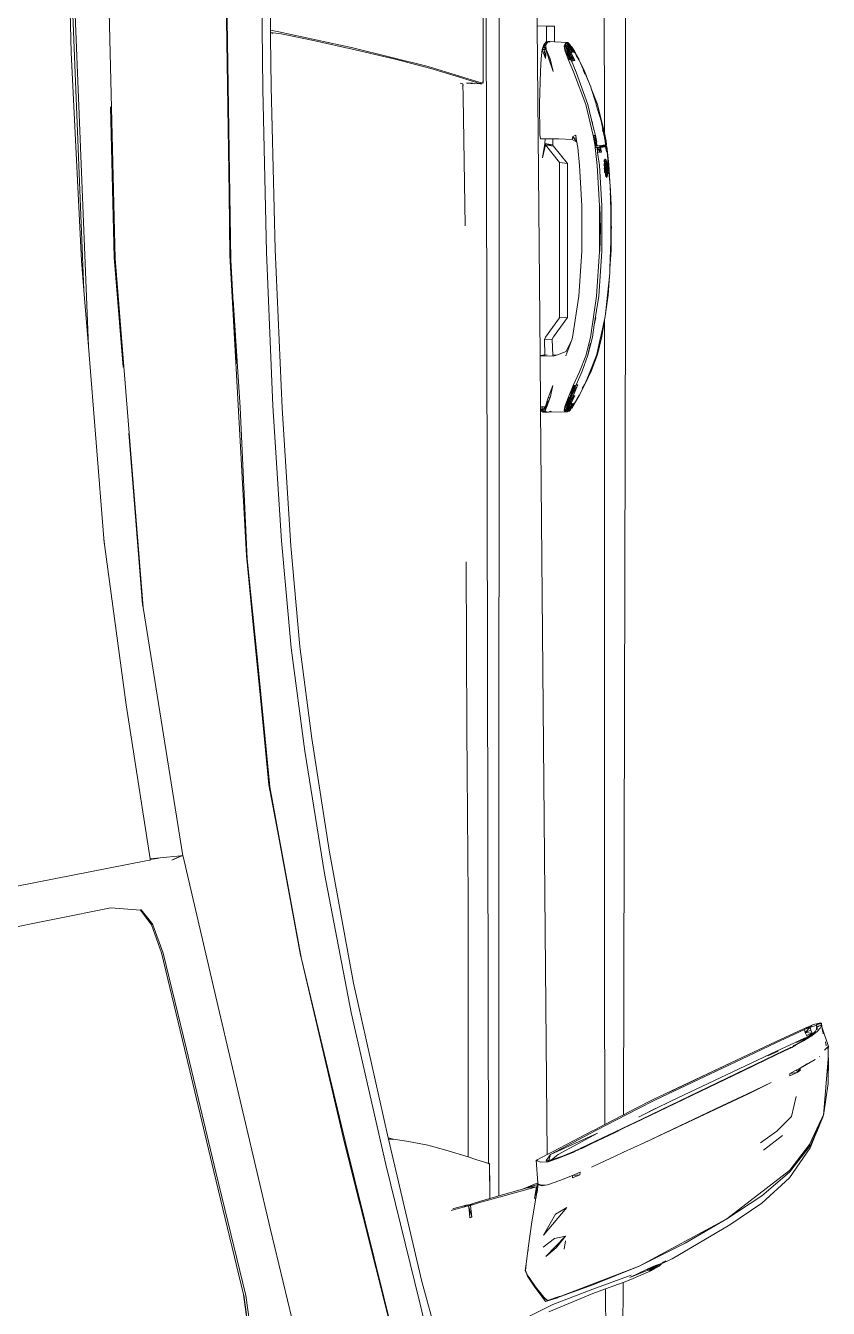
# Model space of a CAD drawing. Header units: millimetres. Extents: x 1010 to 1494, y -119 to 564.
# Drawn here: x 1311.835 to 1312.431, y 441.048 to 441.999 of the extents above; entities that cross this region are included whole.
import ezdxf

# ---------------------------------------------------------------- set-up
doc = ezdxf.new("R2010")
doc.units = ezdxf.units.MM
doc.layers.get('0').update_dxf_attribs({"lineweight": 9})
doc.layers.add('Edges', color=7, linetype='Continuous', lineweight=9)

# ---------------------------------------------------------------- blocks, each defined once
blk = doc.blocks.new('chevy tahoe pl')
at = {"layer": 'Edges'}
for p, q in [((121.283, 45.211), (122.638, 38.425)), ((123.002, 41.948), (123.865, 37.506)), ((147.308, 39.414), (137.328, 39.015)), ((147.308, 39.475), (138.805, 39.135)), ((139.574, 39.197), (145.031, 39.469)), ((145.031, 39.469), (149.513, 39.558)), ((132.302, 38.609), (137.328, 39.015)), ((137.328, 39.015), (138.805, 39.135)), ((138.805, 39.135), (139.574, 39.197)), ((139.635, 38.314), (155.294, 38.692)), ((122.638, 38.425), (122.577, 37.653)), ((127.95, 38.025), (132.146, 38.594)), ((130.501, 37.579), (139.635, 38.314)), ((132.146, 38.594), (132.302, 38.609)), ((132.146, 38.594), (132.195, 38.601)), ((132.195, 38.601), (132.302, 38.609)), ((139.663, 38.336), (136.792, 38.101)), ((143.602, 38.434), (139.663, 38.336)), ((127.95, 38.025), (123.917, 37.397)), ((135.06, 37.959), (130.58, 37.593)), ((122.197, 37.361), (122.577, 37.653)), ((122.233, 37.356), (122.589, 37.631)), ((122.577, 37.653), (122.33, 37.442)), ((122.33, 37.442), (122.585, 37.637)), ((122.577, 37.653), (122.585, 37.637)), ((122.585, 37.637), (122.589, 37.631)), ((122.193, 37.325), (121.448, 37.057)), ((122.197, 37.361), (121.457, 37.099)), ((122.231, 37.358), (122.193, 37.325)), ((122.193, 37.325), (122.233, 37.356)), ((122.33, 37.442), (122.231, 37.358)), ((122.231, 37.358), (122.233, 37.356)), ((122.276, 37.396), (122.342, 37.441)), ((123.865, 37.506), (123.887, 37.393)), ((123.887, 37.393), (123.9, 37.395)), ((123.9, 37.395), (123.913, 37.397)), ((123.929, 37.227), (123.9, 37.395)), ((123.913, 37.397), (123.929, 37.227)), ((123.913, 37.397), (123.917, 37.397)), ((123.917, 37.397), (123.961, 36.961)), ((130.501, 37.579), (124.004, 36.54)), ((130.58, 37.593), (130.501, 37.579)), ((121.448, 37.057), (118.942, 36.443)), ((121.457, 37.099), (118.957, 36.494)), ((123.929, 37.227), (123.931, 37.212)), ((123.938, 37.177), (123.931, 37.212)), ((123.961, 36.961), (123.997, 36.594)), ((123.884, 36.827), (123.97, 36.628)), ((123.884, 36.827), (123.981, 36.626)), ((123.97, 36.628), (123.981, 36.626)), ((123.97, 36.628), (123.996, 36.57)), ((123.981, 36.626), (123.993, 36.602)), ((123.993, 36.602), (123.991, 36.619)), ((123.996, 36.57), (123.993, 36.602)), ((123.993, 36.602), (123.997, 36.594)), ((118.942, 36.443), (115.722, 35.676)), ((118.957, 36.494), (115.733, 35.729)), ((120.047, 35.617), (123.979, 36.536)), ((123.979, 36.536), (123.999, 36.54)), ((123.999, 36.54), (123.996, 36.57)), ((123.996, 36.57), (124.001, 36.559)), ((123.997, 36.594), (124.001, 36.559)), ((123.999, 36.54), (124.004, 36.54)), ((124.001, 36.559), (124.004, 36.54)), ((115.722, 35.676), (112.489, 34.891)), ((115.733, 35.729), (112.521, 34.949)), ((114.252, 34.25), (120.047, 35.617)), ((136.885, 35.135), (139.588, 35.284)), ((139.714, 35.307), (138.174, 35.223)), ((139.588, 35.284), (148.607, 35.42)), ((141.336, 35.332), (139.714, 35.307)), ((139.764, 35.302), (139.786, 35.303)), ((139.786, 35.303), (140.294, 35.31)), ((148.439, 35.439), (141.336, 35.332)), ((112.497, 34.944), (109.066, 34.474)), ((109.092, 34.481), (112.521, 34.949)), ((112.521, 34.949), (112.497, 34.944)), ((131.774, 34.852), (135.735, 35.036)), ((138.174, 35.223), (131.86, 34.875)), ((135.735, 35.036), (138.557, 35.222)), ((112.489, 34.891), (109.059, 34.422)), ((125.806, 34.264), (131.774, 34.852)), ((130.05, 34.697), (127.864, 34.483)), ((128.863, 34.558), (131.774, 34.852)), ((131.86, 34.875), (130.05, 34.697)), ((107.462, 32.628), (114.252, 34.25)), ((121.34, 33.439), (125.806, 34.264)), ((125.855, 34.287), (124.619, 34.057)), ((125.806, 34.264), (128.858, 34.556)), ((127.864, 34.483), (125.855, 34.287)), ((128.858, 34.556), (128.863, 34.558)), ((139.797, 34.35), (135.779, 34.18)), ((144.064, 34.445), (139.797, 34.35)), ((148.494, 34.503), (144.064, 34.445)), ((148.479, 34.279), (145.616, 34.243)), ((124.619, 34.057), (121.4, 33.458)), ((132.248, 33.956), (129.441, 33.701)), ((132.115, 33.711), (135.72, 33.943)), ((132.248, 33.956), (135.779, 34.18)), ((135.72, 33.943), (139.867, 34.127)), ((144.126, 34.225), (139.867, 34.127)), ((145.413, 34.241), (144.126, 34.225)), ((145.569, 34.024), (145.154, 32.093)), ((145.339, 33.122), (145.516, 33.965)), ((145.555, 34.243), (145.413, 34.241)), ((145.516, 33.965), (145.555, 34.243)), ((145.516, 34.183), (145.522, 34.212)), ((145.616, 34.243), (145.555, 34.243)), ((145.616, 34.243), (145.569, 34.024)), ((129.441, 33.701), (126.742, 33.347)), ((129.481, 33.473), (132.115, 33.711)), ((121.34, 33.443), (116.524, 32.314)), ((116.529, 32.291), (121.34, 33.439)), ((121.4, 33.458), (121.34, 33.443)), ((121.398, 33.455), (121.34, 33.443)), ((121.416, 33.458), (121.398, 33.455)), ((123.535, 32.831), (126.742, 33.347)), ((127.074, 33.161), (129.481, 33.473)), ((124.147, 32.711), (127.074, 33.161)), ((145.101, 32.029), (145.339, 33.122)), ((119.902, 32.13), (123.535, 32.831)), ((120.665, 32.069), (124.147, 32.711)), ((110.071, 30.681), (116.529, 32.291)), ((116.524, 32.314), (111.592, 31.078)), ((119.902, 32.13), (115.922, 31.224)), ((116.616, 31.164), (120.665, 32.069)), ((145.154, 32.093), (144.658, 30.118)), ((144.85, 30.982), (145.101, 32.029)), ((115.922, 31.224), (112.296, 30.337)), ((112.855, 30.279), (116.583, 31.156)), ((116.525, 30.633), (116.585, 31.028)), ((116.584, 31.104), (116.572, 31.05)), ((116.583, 31.156), (116.596, 31.159)), ((116.584, 31.104), (116.583, 31.156)), ((116.596, 31.159), (116.584, 31.104)), ((116.585, 31.028), (116.584, 31.104)), ((116.585, 31.028), (116.616, 31.164)), ((116.596, 31.159), (116.616, 31.164)), ((144.606, 30.049), (144.85, 30.982)), ((116.425, 30.127), (116.525, 30.633)), ((112.296, 30.337), (109.721, 29.694)), ((110.366, 29.594), (112.855, 30.279)), ((116.295, 29.652), (116.425, 30.127)), ((144.658, 30.118), (144.278, 28.872)), ((144.385, 29.298), (144.606, 30.049)), ((116.295, 29.652), (116.117, 29.072)), ((114.724, 29.491), (114.719, 29.511)), ((114.811, 29.169), (114.724, 29.491)), ((114.767, 29.447), (114.762, 29.467)), ((114.856, 29.124), (114.767, 29.447)), ((144.206, 29.205), (144.227, 29.28)), ((144.227, 28.799), (144.385, 29.298)), ((114.736, 29.047), (114.527, 29.027)), ((114.527, 29.027), (114.543, 28.975)), ((114.543, 28.975), (114.834, 29.057)), ((114.543, 28.975), (114.851, 29.005)), ((114.834, 29.057), (114.736, 29.047)), ((114.811, 29.169), (114.856, 29.124)), ((114.811, 29.169), (114.834, 29.057)), ((114.856, 29.124), (114.834, 29.057)), ((114.851, 29.005), (114.834, 29.057)), ((114.875, 29.01), (114.834, 29.057)), ((114.914, 28.796), (114.851, 29.005)), ((114.851, 29.005), (114.893, 28.964)), ((114.875, 29.01), (114.856, 29.124)), ((114.893, 28.964), (114.875, 29.01)), ((114.954, 28.776), (114.893, 28.964)), ((116.054, 28.865), (116.117, 29.072)), ((116.117, 29.072), (122.899, 29.07)), ((122.899, 29.07), (127.298, 29.103)), ((131.697, 29.125), (127.298, 29.103)), ((140.494, 29.149), (143.867, 29.2)), ((143.867, 29.2), (143.914, 29.201)), ((143.867, 29.2), (143.867, 29.191)), ((143.912, 29.191), (143.914, 29.201)), ((143.914, 29.201), (144.173, 29.205)), ((144.173, 29.205), (144.173, 29.192)), ((144.173, 29.205), (144.206, 29.205)), ((144.222, 29.1), (144.211, 28.896)), ((144.218, 28.771), (144.211, 28.896)), ((144.222, 29.1), (144.227, 29.115)), ((144.222, 29.1), (144.227, 29.1)), ((144.227, 29.095), (144.222, 29.1)), ((144.227, 28.952), (144.222, 29.1)), ((144.278, 28.875), (144.265, 28.877)), ((115.091, 28.164), (114.914, 28.796)), ((115.033, 28.502), (114.954, 28.776)), ((115.974, 28.611), (115.942, 28.533)), ((115.956, 28.533), (115.958, 28.561)), ((115.958, 28.533), (115.974, 28.611)), ((147.793, 28.6), (115.958, 28.533)), ((115.974, 28.611), (116.054, 28.865)), ((144.2, 28.718), (144.218, 28.771)), ((144.218, 28.771), (144.227, 28.799)), ((144.222, 28.691), (144.218, 28.771)), ((144.278, 28.872), (144.222, 28.691)), ((144.222, 28.691), (144.295, 28.679)), ((144.222, 28.691), (144.238, 28.678)), ((144.238, 28.678), (144.237, 28.688)), ((144.238, 28.678), (144.238, 28.688)), ((144.241, 28.688), (144.238, 28.678)), ((144.238, 28.678), (144.295, 28.672)), ((147.793, 28.681), (144.295, 28.672)), ((144.299, 28.679), (144.295, 28.672)), ((144.295, 28.672), (144.295, 28.679)), ((144.295, 28.679), (144.299, 28.679)), ((115.932, 28.51), (115.033, 28.502)), ((115.033, 28.502), (115.632, 28.503)), ((115.099, 28.268), (115.033, 28.502)), ((115.274, 27.65), (115.099, 28.268)), ((147.759, 28.257), (115.099, 28.268)), ((115.907, 28.506), (115.932, 28.51)), ((115.942, 28.533), (115.932, 28.51)), ((115.932, 28.51), (115.956, 28.521)), ((115.956, 28.533), (115.942, 28.533)), ((115.956, 28.521), (115.958, 28.533)), ((115.956, 28.521), (115.956, 28.533)), ((115.958, 28.533), (115.956, 28.533)), ((115.334, 27.284), (115.091, 28.164)), ((111.896, 27.569), (112.256, 26.856)), ((112.994, 27.516), (113.143, 27.568)), ((113.045, 27.523), (113.135, 27.576)), ((113.045, 27.523), (113.143, 27.568)), ((113.135, 27.576), (113.318, 27.549)), ((113.143, 27.568), (113.308, 27.546)), ((113.308, 27.546), (113.318, 27.549)), ((113.318, 27.549), (113.323, 27.551)), ((113.79, 27.488), (113.323, 27.551)), ((115.436, 27.244), (115.274, 27.65)), ((115.311, 27.521), (115.274, 27.65)), ((112.43, 27.118), (112.708, 27.323)), ((112.43, 27.118), (112.718, 27.303)), ((112.445, 27.088), (112.718, 27.303)), ((112.994, 27.516), (112.708, 27.323)), ((112.708, 27.323), (112.96, 27.472)), ((112.718, 27.303), (112.708, 27.323)), ((112.718, 27.303), (112.994, 27.516)), ((112.718, 27.303), (112.96, 27.472)), ((112.96, 27.472), (113.007, 27.506)), ((113.007, 27.506), (112.994, 27.516)), ((113.007, 27.506), (113.045, 27.523)), ((113.672, 27.496), (113.689, 27.494)), ((113.694, 27.493), (113.699, 27.492)), ((113.79, 27.488), (114.354, 27.409)), ((114.842, 27.331), (114.354, 27.409)), ((115.038, 27.298), (114.842, 27.331)), ((115.334, 27.284), (115.028, 27.329)), ((115.028, 27.329), (115.038, 27.298)), ((115.038, 27.298), (115.039, 27.294)), ((115.192, 27.272), (115.038, 27.298)), ((115.052, 27.292), (115.334, 27.284)), ((115.092, 27.285), (115.345, 27.247)), ((115.192, 27.272), (115.191, 27.266)), ((115.191, 27.266), (115.345, 27.241)), ((115.311, 27.521), (115.312, 27.508)), ((115.312, 27.508), (115.318, 27.495)), ((115.312, 27.508), (115.316, 27.468)), ((115.316, 27.468), (115.334, 27.284)), ((115.366, 27.348), (115.316, 27.468)), ((115.349, 27.403), (115.318, 27.495)), ((115.345, 27.247), (115.334, 27.284)), ((115.4, 27.242), (115.334, 27.284)), ((115.401, 27.234), (115.345, 27.241)), ((115.366, 27.348), (115.349, 27.403)), ((115.365, 27.15), (115.391, 27.21)), ((115.367, 27.345), (115.366, 27.348)), ((115.4, 27.242), (115.367, 27.345)), ((115.406, 27.217), (115.377, 27.156)), ((115.391, 27.21), (115.401, 27.234)), ((115.436, 27.244), (115.4, 27.242)), ((115.4, 27.242), (115.401, 27.234)), ((115.401, 27.234), (115.406, 27.217)), ((116.031, 27.286), (115.436, 27.244)), ((115.981, 27.169), (116.014, 27.263)), ((116.014, 27.263), (116.031, 27.286)), ((116.014, 27.263), (116.052, 27.245)), ((116.031, 27.286), (116.052, 27.245)), ((116.031, 27.286), (116.055, 27.243)), ((116.052, 27.245), (116.055, 27.243)), ((116.055, 27.243), (116.179, 27.003)), ((145.726, 27.259), (137.098, 27.184)), ((143.684, 27.198), (142.88, 27.19)), ((144.536, 27.174), (143.684, 27.198)), ((145.717, 26.806), (145.73, 27.259)), ((145.719, 27.015), (145.726, 27.259)), ((145.726, 27.259), (145.73, 27.259)), ((147.962, 27.278), (145.73, 27.259)), ((112.542, 25.802), (112.064, 26.961)), ((112.335, 27.04), (112.43, 27.118)), ((112.423, 26.752), (112.335, 27.04)), ((112.443, 26.722), (112.335, 27.04)), ((112.36, 26.988), (112.335, 27.04)), ((112.43, 27.118), (112.36, 26.988)), ((112.445, 27.088), (112.36, 26.988)), ((112.472, 26.66), (112.36, 26.988)), ((112.443, 26.722), (112.36, 26.988)), ((112.445, 27.088), (112.43, 27.118)), ((113.742, 26.766), (113.511, 27.038)), ((114.042, 26.518), (113.511, 27.038)), ((113.984, 26.809), (113.76, 27.102)), ((114.069, 27.093), (114.797, 26.486)), ((114.624, 26.785), (114.069, 27.093)), ((115.387, 26.992), (115.365, 27.15)), ((115.377, 27.156), (115.387, 26.992)), ((115.387, 26.992), (115.501, 26.669)), ((115.988, 27.001), (115.981, 27.169)), ((115.988, 27.001), (115.995, 27.002)), ((115.988, 26.995), (115.995, 27.002)), ((115.988, 26.995), (115.988, 27.001)), ((115.989, 26.974), (115.988, 26.995)), ((115.99, 26.971), (115.989, 26.974)), ((116.109, 26.638), (115.99, 26.971)), ((116.03, 26.958), (115.99, 26.971)), ((115.995, 27.002), (116.027, 27.029)), ((116.032, 26.898), (116.006, 26.93)), ((116.027, 27.029), (116.186, 26.909)), ((116.03, 26.958), (116.027, 27.029)), ((116.186, 26.909), (116.03, 26.958)), ((116.031, 26.911), (116.03, 26.958)), ((116.031, 26.911), (116.033, 26.907)), ((116.033, 26.907), (116.033, 26.897)), ((116.033, 26.907), (116.038, 26.89)), ((116.033, 26.897), (116.035, 26.859)), ((116.038, 26.89), (116.033, 26.897)), ((116.038, 26.89), (116.139, 26.598)), ((116.18, 26.715), (116.038, 26.89)), ((135.69, 27.172), (116.179, 27.003)), ((116.179, 27.003), (116.253, 26.858)), ((116.186, 26.909), (116.807, 25.724)), ((116.186, 26.909), (116.741, 25.682)), ((135.614, 27.012), (135.609, 26.969)), ((135.609, 26.969), (135.624, 26.479)), ((135.609, 26.969), (135.626, 26.913)), ((135.615, 27.02), (135.611, 27.043)), ((135.615, 27.02), (135.614, 27.012)), ((135.626, 26.913), (135.614, 27.012)), ((135.615, 27.02), (135.648, 27.13)), ((135.617, 27.125), (135.615, 27.02)), ((135.646, 27.05), (135.615, 27.02)), ((135.617, 27.098), (135.648, 27.13)), ((135.626, 26.913), (135.627, 26.944)), ((135.626, 26.913), (135.638, 26.925)), ((135.626, 26.913), (135.641, 26.897)), ((135.634, 27.155), (135.648, 27.13)), ((135.648, 27.13), (135.646, 27.05)), ((135.691, 27.033), (135.646, 27.05)), ((135.754, 27.049), (135.646, 27.05)), ((135.69, 27.172), (135.648, 27.13)), ((135.649, 27.171), (135.648, 27.13)), ((135.755, 27.133), (135.648, 27.13)), ((135.754, 27.049), (135.648, 27.13)), ((135.69, 27.172), (135.691, 27.033)), ((135.69, 27.172), (135.694, 27.172)), ((135.695, 27.032), (135.691, 27.033)), ((135.693, 27.032), (135.78, 27.013)), ((135.694, 27.172), (135.695, 27.032)), ((135.694, 27.172), (135.756, 27.172)), ((135.718, 27.023), (135.695, 27.032)), ((135.718, 27.023), (135.826, 27.026)), ((135.753, 27.009), (135.718, 27.023)), ((135.754, 27.049), (135.753, 27.009)), ((135.78, 26.999), (135.753, 27.009)), ((135.756, 27.172), (135.754, 27.049)), ((135.826, 27.026), (135.754, 27.049)), ((135.754, 27.049), (135.987, 26.921)), ((135.756, 27.172), (137.087, 27.184)), ((135.78, 27.013), (135.765, 27.005)), ((135.78, 26.999), (135.78, 27.013)), ((135.78, 27.013), (135.908, 27)), ((135.95, 26.935), (135.78, 26.999)), ((135.908, 27), (135.826, 27.026)), ((135.964, 26.982), (135.908, 27)), ((135.987, 26.921), (135.95, 26.935)), ((135.988, 26.974), (135.964, 26.982)), ((135.988, 26.974), (135.987, 26.921)), ((136.309, 26.854), (135.987, 26.921)), ((136.309, 26.854), (135.988, 26.974)), ((137.087, 27.184), (137.079, 26.839)), ((137.087, 27.184), (137.098, 27.184)), ((137.105, 27.126), (137.098, 27.184)), ((137.1, 26.855), (137.525, 26.867)), ((137.104, 27.062), (137.109, 27.062)), ((137.109, 27.062), (137.105, 27.126)), ((137.109, 27.062), (137.516, 27.074)), ((137.113, 27.003), (137.109, 27.062)), ((137.516, 27.074), (137.578, 27.043)), ((137.516, 27.074), (137.525, 26.867)), ((137.525, 26.867), (137.587, 26.835)), ((137.578, 27.043), (138.082, 26.674)), ((142.147, 26.675), (142.608, 27.042)), ((142.608, 27.042), (142.272, 27.12)), ((142.272, 27.12), (142.643, 27.058)), ((142.643, 27.058), (142.58, 26.835)), ((142.608, 27.042), (142.58, 26.835)), ((142.608, 27.042), (142.643, 27.058)), ((142.643, 27.058), (142.615, 26.851)), ((142.643, 27.058), (142.767, 27.056)), ((142.88, 27.19), (142.767, 27.173)), ((142.767, 27.056), (142.767, 27.173)), ((142.769, 26.849), (142.767, 27.056)), ((144.866, 26.96), (144.529, 26.84)), ((144.529, 26.84), (144.866, 26.919)), ((144.87, 27.155), (144.536, 27.174)), ((145.103, 27.023), (144.866, 26.919)), ((145.103, 27.023), (144.866, 26.96)), ((144.866, 26.919), (144.866, 26.96)), ((145.105, 27.132), (144.868, 27.046)), ((145.104, 27.08), (144.868, 27.046)), ((145.103, 27.023), (144.868, 27.046)), ((145.105, 27.132), (144.87, 27.155)), ((145.103, 27.023), (145.214, 27.093)), ((145.104, 27.08), (145.103, 27.023)), ((145.103, 27.023), (145.213, 27.039)), ((145.105, 27.132), (145.104, 27.08)), ((145.104, 27.08), (145.214, 27.093)), ((145.214, 27.093), (145.105, 27.132)), ((145.213, 27.039), (145.214, 27.093)), ((145.249, 27.021), (145.213, 27.039)), ((145.258, 27.017), (145.214, 27.093)), ((145.259, 27.066), (145.214, 27.093)), ((145.249, 27.021), (145.719, 27.015)), ((145.258, 27.017), (145.249, 27.021)), ((145.258, 27.017), (145.259, 27.066)), ((145.258, 27.017), (145.304, 27.028)), ((145.303, 26.984), (145.258, 27.017)), ((145.304, 27.028), (145.259, 27.066)), ((145.3, 26.921), (145.318, 26.941)), ((145.318, 26.941), (145.301, 26.939)), ((145.302, 26.968), (145.318, 26.984)), ((145.303, 26.984), (145.304, 27.028)), ((145.318, 26.941), (145.303, 26.984)), ((145.31, 26.812), (145.318, 26.941)), ((145.318, 26.941), (145.318, 26.984)), ((145.719, 27.015), (145.717, 26.806)), ((112.256, 26.856), (112.659, 25.804)), ((112.436, 26.723), (112.423, 26.752)), ((112.432, 26.724), (112.423, 26.752)), ((112.436, 26.723), (112.432, 26.724)), ((112.443, 26.722), (112.436, 26.723)), ((112.443, 26.722), (112.472, 26.66)), ((112.465, 26.657), (112.443, 26.722)), ((112.443, 26.722), (112.483, 26.616)), ((112.468, 26.65), (112.465, 26.657)), ((112.483, 26.616), (112.468, 26.65)), ((112.767, 25.802), (112.468, 26.65)), ((112.483, 26.616), (113.256, 24.587)), ((113.922, 26.518), (113.702, 26.554)), ((113.742, 26.766), (114.042, 26.518)), ((114.042, 26.518), (113.984, 26.809)), ((114.624, 26.785), (114.797, 26.486)), ((115.501, 26.669), (115.631, 26.333)), ((116.247, 26.308), (116.109, 26.638)), ((116.139, 26.598), (116.271, 26.287)), ((116.18, 26.715), (116.741, 25.682)), ((116.253, 26.858), (116.529, 26.326)), ((135.63, 26.527), (135.624, 26.479)), ((135.659, 26.556), (135.63, 26.527)), ((135.684, 26.461), (135.63, 26.527)), ((135.63, 26.527), (135.68, 26.423)), ((135.63, 26.527), (135.708, 26.49)), ((135.762, 26.541), (135.659, 26.556)), ((135.659, 26.556), (135.708, 26.49)), ((135.762, 26.541), (135.708, 26.49)), ((135.762, 26.541), (135.991, 26.454)), ((135.762, 26.541), (136.013, 26.399)), ((135.762, 26.541), (135.801, 26.48)), ((137.079, 26.839), (137.108, 26.758)), ((137.108, 26.758), (137.11, 26.836)), ((137.108, 26.758), (137.198, 26.503)), ((137.587, 26.835), (138.091, 26.468)), ((138.082, 26.674), (142.147, 26.675)), ((138.082, 26.674), (138.091, 26.468)), ((142.118, 26.468), (142.58, 26.835)), ((142.147, 26.675), (142.118, 26.468)), ((142.58, 26.835), (142.615, 26.851)), ((142.615, 26.851), (142.769, 26.849)), ((142.749, 26.344), (142.77, 26.701)), ((142.77, 26.701), (142.769, 26.849)), ((145.088, 26.54), (144.836, 26.398)), ((144.856, 26.452), (145.088, 26.54)), ((145.088, 26.54), (145.052, 26.48)), ((145.088, 26.54), (145.194, 26.558)), ((145.088, 26.54), (145.147, 26.492)), ((145.147, 26.492), (145.194, 26.558)), ((145.236, 26.535), (145.147, 26.492)), ((145.18, 26.467), (145.236, 26.535)), ((145.194, 26.558), (145.236, 26.535)), ((145.236, 26.535), (145.208, 26.438)), ((145.277, 26.504), (145.236, 26.535)), ((145.289, 26.463), (145.31, 26.812)), ((145.294, 26.812), (145.3, 26.812)), ((145.31, 26.812), (145.717, 26.806)), ((115.631, 26.333), (115.569, 26.34)), ((115.569, 26.34), (115.653, 26.141)), ((115.631, 26.333), (115.717, 26.133)), ((115.631, 26.333), (115.653, 26.141)), ((116.247, 26.308), (116.271, 26.287)), ((116.265, 26.268), (116.247, 26.308)), ((116.247, 26.308), (116.353, 26.103)), ((116.271, 26.287), (116.265, 26.268)), ((116.335, 26.111), (116.265, 26.268)), ((116.271, 26.287), (116.353, 26.103)), ((116.294, 26.203), (116.353, 26.103)), ((116.529, 26.326), (116.798, 25.81)), ((135.624, 26.479), (135.64, 26.427)), ((135.624, 26.479), (135.68, 26.423)), ((135.676, 26.388), (135.64, 26.427)), ((135.784, 26.324), (135.676, 26.388)), ((135.684, 26.461), (135.68, 26.423)), ((135.76, 26.408), (135.68, 26.423)), ((135.692, 26.383), (135.68, 26.423)), ((135.77, 26.361), (135.68, 26.423)), ((135.684, 26.461), (135.708, 26.49)), ((135.76, 26.408), (135.684, 26.461)), ((135.77, 26.361), (135.692, 26.383)), ((135.708, 26.49), (135.801, 26.48)), ((135.76, 26.408), (135.708, 26.49)), ((135.758, 26.451), (135.708, 26.49)), ((135.855, 26.434), (135.708, 26.49)), ((135.82, 26.292), (135.722, 26.351)), ((135.844, 26.298), (135.722, 26.351)), ((135.786, 26.338), (135.722, 26.351)), ((135.758, 26.451), (135.76, 26.408)), ((135.855, 26.434), (135.758, 26.451)), ((135.759, 26.384), (135.781, 26.433)), ((135.831, 26.32), (135.759, 26.384)), ((135.781, 26.433), (135.783, 26.477)), ((135.827, 26.458), (135.781, 26.433)), ((135.855, 26.434), (135.781, 26.433)), ((135.847, 26.374), (135.781, 26.433)), ((135.781, 26.433), (135.831, 26.32)), ((135.904, 26.381), (135.781, 26.433)), ((135.804, 26.477), (135.783, 26.477)), ((135.784, 26.324), (135.841, 26.289)), ((135.847, 26.289), (135.784, 26.324)), ((135.784, 26.324), (135.82, 26.292)), ((135.792, 26.383), (135.786, 26.338)), ((135.835, 26.335), (135.786, 26.338)), ((135.786, 26.338), (135.84, 26.305)), ((135.792, 26.383), (135.84, 26.353)), ((135.801, 26.48), (136.013, 26.399)), ((135.801, 26.48), (135.855, 26.434)), ((135.86, 26.475), (135.809, 26.476)), ((135.82, 26.292), (136.034, 26.172)), ((135.82, 26.292), (135.841, 26.289)), ((135.847, 26.374), (135.831, 26.32)), ((135.831, 26.32), (135.849, 26.289)), ((135.86, 26.475), (135.84, 26.465)), ((135.841, 26.289), (135.853, 26.282)), ((135.841, 26.289), (135.847, 26.289)), ((135.904, 26.381), (135.847, 26.374)), ((136.039, 26.279), (135.847, 26.374)), ((135.847, 26.289), (135.849, 26.289)), ((135.849, 26.289), (135.853, 26.282)), ((135.853, 26.282), (135.857, 26.276)), ((135.855, 26.434), (136.044, 26.362)), ((135.855, 26.434), (135.904, 26.381)), ((135.857, 26.276), (135.949, 26.224)), ((135.86, 26.475), (135.858, 26.458)), ((136.005, 26.42), (135.86, 26.475)), ((135.86, 26.475), (135.934, 26.429)), ((136.045, 26.319), (135.904, 26.381)), ((135.904, 26.381), (136.039, 26.279)), ((135.904, 26.381), (136.044, 26.362)), ((135.949, 26.224), (136.034, 26.172)), ((135.949, 26.224), (136.049, 26.168)), ((135.971, 26.212), (136.06, 26.157)), ((135.991, 26.454), (136.307, 26.318)), ((136.013, 26.399), (135.991, 26.454)), ((136.315, 26.269), (136.013, 26.399)), ((136.307, 26.318), (136.013, 26.399)), ((136.045, 26.319), (136.039, 26.279)), ((136.327, 26.24), (136.044, 26.362)), ((136.044, 26.362), (136.045, 26.319)), ((136.328, 26.197), (136.044, 26.362)), ((136.328, 26.197), (136.045, 26.319)), ((136.046, 26.39), (136.046, 26.385)), ((136.312, 26.29), (136.139, 26.364)), ((136.312, 26.287), (136.199, 26.319)), ((136.307, 26.318), (136.673, 26.15)), ((136.307, 26.318), (136.315, 26.269)), ((136.327, 26.24), (136.328, 26.197)), ((136.327, 26.24), (136.683, 26.087)), ((137.085, 26.515), (137.509, 26.357)), ((137.198, 26.503), (137.509, 26.357)), ((137.509, 26.357), (137.569, 26.335)), ((137.569, 26.335), (138.649, 26.175)), ((142.118, 26.468), (138.091, 26.468)), ((142.073, 26.157), (142.544, 26.2)), ((142.544, 26.2), (142.584, 26.204)), ((142.679, 26.223), (142.584, 26.204)), ((142.828, 26.332), (142.679, 26.223)), ((142.685, 26.224), (142.679, 26.223)), ((142.749, 26.344), (142.685, 26.224)), ((142.786, 26.241), (142.685, 26.224)), ((142.828, 26.332), (142.693, 26.225)), ((142.749, 26.344), (142.791, 26.338)), ((142.791, 26.338), (142.786, 26.241)), ((142.861, 26.254), (142.786, 26.241)), ((142.791, 26.338), (142.828, 26.332)), ((142.828, 26.332), (142.861, 26.254)), ((143.667, 25.937), (144.51, 26.241)), ((143.669, 25.992), (144.524, 26.315)), ((144.51, 26.241), (144.807, 26.362)), ((144.524, 26.315), (144.856, 26.452)), ((144.806, 26.384), (144.807, 26.362)), ((145.007, 26.439), (144.807, 26.362)), ((144.953, 26.381), (144.807, 26.362)), ((144.809, 26.32), (144.807, 26.362)), ((144.953, 26.381), (144.809, 26.32)), ((144.809, 26.32), (144.82, 26.28)), ((144.953, 26.381), (144.82, 26.28)), ((145.015, 26.374), (144.82, 26.28)), ((144.824, 26.16), (144.953, 26.238)), ((145.025, 26.276), (144.83, 26.17)), ((145.052, 26.48), (144.836, 26.398)), ((144.856, 26.452), (144.836, 26.398)), ((144.997, 26.475), (144.843, 26.418)), ((145.076, 26.296), (144.857, 26.175)), ((145.025, 26.276), (144.857, 26.175)), ((144.997, 26.475), (144.924, 26.432)), ((145.007, 26.439), (144.953, 26.381)), ((144.953, 26.381), (145.079, 26.435)), ((145.015, 26.374), (144.953, 26.381)), ((145.042, 26.476), (144.997, 26.475)), ((144.997, 26.475), (145.016, 26.466)), ((144.997, 26.475), (145.001, 26.461)), ((145.007, 26.439), (145.147, 26.492)), ((145.052, 26.48), (145.007, 26.439)), ((145.007, 26.439), (145.1, 26.453)), ((145.079, 26.435), (145.007, 26.439)), ((145.015, 26.374), (145.079, 26.435)), ((145.041, 26.321), (145.015, 26.374)), ((145.025, 26.276), (145.104, 26.34)), ((145.049, 26.292), (145.025, 26.276)), ((145.025, 26.276), (145.026, 26.279)), ((145.049, 26.292), (145.026, 26.279)), ((145.026, 26.279), (145.029, 26.289)), ((145.029, 26.46), (145.079, 26.435)), ((145.029, 26.344), (145.089, 26.383)), ((145.029, 26.289), (145.041, 26.321)), ((145.049, 26.292), (145.029, 26.289)), ((145.031, 26.294), (145.182, 26.364)), ((145.104, 26.34), (145.032, 26.297)), ((145.034, 26.334), (145.104, 26.34)), ((145.041, 26.321), (145.079, 26.435)), ((145.041, 26.321), (145.113, 26.385)), ((145.104, 26.34), (145.041, 26.321)), ((145.08, 26.477), (145.048, 26.477)), ((145.118, 26.33), (145.049, 26.292)), ((145.076, 26.296), (145.049, 26.292)), ((145.052, 26.48), (145.147, 26.492)), ((145.076, 26.296), (145.182, 26.364)), ((145.118, 26.33), (145.076, 26.296)), ((145.08, 26.477), (145.079, 26.435)), ((145.113, 26.385), (145.079, 26.435)), ((145.089, 26.383), (145.104, 26.34)), ((145.1, 26.453), (145.147, 26.492)), ((145.1, 26.453), (145.104, 26.412)), ((145.104, 26.412), (145.147, 26.492)), ((145.104, 26.412), (145.18, 26.467)), ((145.104, 26.412), (145.208, 26.438)), ((145.104, 26.412), (145.113, 26.385)), ((145.113, 26.385), (145.104, 26.34)), ((145.104, 26.34), (145.182, 26.364)), ((145.112, 26.361), (145.208, 26.438)), ((145.112, 26.361), (145.214, 26.404)), ((145.113, 26.385), (145.112, 26.361)), ((145.112, 26.361), (145.182, 26.364)), ((145.113, 26.385), (145.208, 26.438)), ((145.118, 26.33), (145.245, 26.412)), ((145.18, 26.467), (145.147, 26.492)), ((145.18, 26.467), (145.208, 26.438)), ((145.182, 26.364), (145.214, 26.404)), ((145.277, 26.504), (145.208, 26.438)), ((145.289, 26.463), (145.208, 26.438)), ((145.208, 26.438), (145.214, 26.404)), ((145.214, 26.404), (145.289, 26.463)), ((145.245, 26.412), (145.289, 26.463)), ((145.289, 26.463), (145.277, 26.504)), ((115.717, 26.133), (115.653, 26.141)), ((116.335, 26.111), (116.353, 26.103)), ((116.343, 26.093), (116.335, 26.111)), ((116.353, 26.103), (116.343, 26.093)), ((116.47, 25.828), (116.343, 26.093)), ((117.108, 24.524), (116.353, 26.103)), ((136.057, 26.16), (136.034, 26.172)), ((136.057, 26.16), (136.049, 26.168)), ((136.06, 26.157), (136.057, 26.16)), ((136.06, 26.162), (136.06, 26.157)), ((136.06, 26.157), (136.151, 26.112)), ((136.151, 26.112), (136.344, 26.015)), ((136.338, 26.015), (136.151, 26.112)), ((136.344, 26.015), (136.23, 26.08)), ((136.333, 26.03), (136.305, 26.044)), ((136.341, 26.026), (136.333, 26.03)), ((136.701, 25.843), (136.338, 26.015)), ((136.344, 26.015), (136.469, 25.964)), ((136.544, 25.928), (136.469, 25.964)), ((136.469, 25.964), (136.618, 25.903)), ((136.703, 25.863), (136.618, 25.903)), ((136.618, 25.903), (136.703, 25.869)), ((136.673, 26.15), (137.092, 25.988)), ((136.683, 26.087), (137.103, 25.936)), ((136.703, 25.863), (136.703, 25.869)), ((136.703, 25.869), (137.123, 25.698)), ((137.092, 25.988), (137.566, 25.869)), ((137.419, 25.869), (137.103, 25.936)), ((137.103, 25.936), (137.575, 25.816)), ((137.566, 25.869), (138.646, 25.709)), ((138.649, 26.175), (139.824, 26.094)), ((139.824, 26.094), (141.016, 26.093)), ((141.016, 26.093), (142.073, 26.157)), ((142.857, 25.792), (143.669, 25.992)), ((143.085, 25.793), (143.667, 25.937)), ((144.082, 25.844), (144.131, 25.859)), ((144.131, 25.859), (144.207, 25.892)), ((144.54, 26.021), (144.207, 25.892)), ((144.207, 25.892), (144.414, 25.982)), ((144.414, 25.982), (144.824, 26.16)), ((144.534, 26.029), (144.414, 25.982)), ((144.528, 26.039), (144.465, 26.015)), ((144.575, 26.062), (144.528, 26.039)), ((144.54, 26.021), (144.824, 26.16)), ((144.824, 26.16), (144.857, 26.175)), ((144.824, 26.16), (144.83, 26.17)), ((144.824, 26.168), (144.824, 26.16)), ((112.663, 25.472), (112.542, 25.802)), ((112.659, 25.804), (113.022, 24.8)), ((113.256, 24.587), (112.767, 25.802)), ((115.851, 25.84), (116.017, 25.483)), ((116.753, 25.24), (116.47, 25.828)), ((116.798, 25.81), (116.819, 25.768)), ((116.807, 25.724), (117.376, 24.627)), ((116.819, 25.768), (116.965, 25.486)), ((137.121, 25.684), (136.701, 25.843)), ((137.596, 25.565), (137.121, 25.684)), ((137.123, 25.698), (137.536, 25.609)), ((137.597, 25.594), (137.536, 25.609)), ((137.536, 25.609), (137.637, 25.587)), ((137.575, 25.816), (137.899, 25.767)), ((137.596, 25.565), (138.019, 25.502)), ((137.637, 25.587), (137.597, 25.594)), ((137.637, 25.587), (138.071, 25.494)), ((138.093, 25.725), (137.899, 25.767)), ((137.899, 25.767), (138.651, 25.651)), ((138.646, 25.709), (139.82, 25.627)), ((138.651, 25.651), (139.824, 25.568)), ((139.82, 25.627), (141.012, 25.627)), ((140.421, 25.602), (139.82, 25.623)), ((139.824, 25.568), (141.016, 25.567)), ((141.013, 25.62), (140.421, 25.602)), ((141.012, 25.627), (142.07, 25.691)), ((141.016, 25.567), (142.073, 25.633)), ((142.07, 25.691), (142.538, 25.741)), ((142.073, 25.633), (142.414, 25.678)), ((142.115, 25.518), (142.113, 25.502)), ((142.414, 25.678), (142.543, 25.695)), ((142.414, 25.67), (142.543, 25.695)), ((142.414, 25.678), (142.414, 25.683)), ((142.414, 25.67), (142.414, 25.678)), ((142.415, 25.625), (142.414, 25.67)), ((142.415, 25.625), (142.543, 25.695)), ((142.54, 25.648), (142.415, 25.625)), ((142.415, 25.625), (142.419, 25.579)), ((142.415, 25.625), (142.543, 25.605)), ((142.419, 25.579), (142.543, 25.605)), ((142.538, 25.741), (142.578, 25.747)), ((142.539, 25.703), (142.538, 25.741)), ((142.543, 25.695), (142.539, 25.703)), ((142.543, 25.695), (142.54, 25.648)), ((142.543, 25.605), (142.54, 25.648)), ((142.543, 25.605), (142.571, 25.629)), ((142.543, 25.605), (142.558, 25.472)), ((142.578, 25.562), (142.543, 25.605)), ((142.551, 25.536), (142.578, 25.562)), ((142.578, 25.562), (142.558, 25.472)), ((142.605, 25.522), (142.567, 25.503)), ((142.578, 25.562), (142.571, 25.629)), ((142.594, 25.749), (142.578, 25.747)), ((142.578, 25.747), (142.676, 25.717)), ((142.579, 25.711), (142.578, 25.747)), ((142.586, 25.496), (142.578, 25.562)), ((142.579, 25.711), (142.676, 25.717)), ((142.582, 25.657), (142.584, 25.695)), ((142.582, 25.657), (142.596, 25.603)), ((142.584, 25.695), (142.858, 25.749)), ((142.588, 25.737), (142.584, 25.695)), ((142.594, 25.738), (142.588, 25.737)), ((142.614, 25.751), (142.594, 25.749)), ((142.594, 25.738), (142.594, 25.749)), ((142.614, 25.741), (142.594, 25.738)), ((142.596, 25.603), (142.604, 25.532)), ((142.604, 25.532), (142.609, 25.484)), ((142.857, 25.791), (142.614, 25.741)), ((142.675, 25.757), (142.614, 25.751)), ((142.614, 25.751), (142.614, 25.741)), ((142.857, 25.792), (142.675, 25.757)), ((142.675, 25.757), (142.676, 25.717)), ((142.857, 25.792), (142.676, 25.717)), ((142.676, 25.717), (142.858, 25.753)), ((142.859, 25.737), (142.676, 25.717)), ((142.677, 25.702), (142.676, 25.717)), ((142.677, 25.701), (142.859, 25.737)), ((142.857, 25.792), (142.857, 25.791)), ((142.857, 25.791), (142.858, 25.753)), ((142.858, 25.753), (142.858, 25.749)), ((142.858, 25.749), (142.859, 25.737)), ((142.859, 25.737), (143.085, 25.793)), ((142.882, 25.516), (143.24, 25.583)), ((142.931, 25.503), (143.693, 25.694)), ((143.003, 25.548), (142.964, 25.539)), ((143.085, 25.793), (143.218, 25.819)), ((143.24, 25.583), (143.658, 25.713)), ((143.688, 25.72), (143.658, 25.713)), ((143.713, 25.73), (143.688, 25.72)), ((144.082, 25.844), (143.693, 25.694)), ((143.713, 25.73), (144.082, 25.844)), ((112.663, 25.472), (110.36, 25.465)), ((112.833, 25.011), (112.663, 25.472)), ((116.017, 25.483), (116.016, 25.483)), ((116.017, 25.483), (116.14, 25.219)), ((116.14, 25.219), (116.239, 25.002)), ((116.867, 25), (116.753, 25.24)), ((116.965, 25.486), (120.923, 25.499)), ((116.965, 25.486), (117.217, 24.999)), ((138.019, 25.502), (120.923, 25.499)), ((138.019, 25.502), (138.071, 25.494)), ((138.071, 25.494), (138.114, 25.485)), ((138.114, 25.485), (138.185, 25.477)), ((138.185, 25.477), (138.676, 25.404)), ((138.185, 25.477), (139.16, 25.37)), ((139.16, 25.37), (138.676, 25.404)), ((139.16, 25.37), (139.256, 25.36)), ((139.256, 25.36), (139.34, 25.358)), ((139.363, 25.356), (139.34, 25.358)), ((139.851, 25.322), (139.363, 25.356)), ((139.363, 25.356), (139.639, 25.347)), ((139.639, 25.347), (139.554, 25.353)), ((139.853, 25.332), (139.639, 25.347)), ((139.639, 25.347), (140.083, 25.332)), ((139.851, 25.322), (140.379, 25.322)), ((140.083, 25.332), (139.853, 25.332)), ((140.836, 25.332), (140.083, 25.332)), ((140.083, 25.332), (140.379, 25.322)), ((140.379, 25.322), (140.513, 25.322)), ((140.379, 25.322), (140.443, 25.32)), ((140.443, 25.32), (140.513, 25.322)), ((140.513, 25.322), (140.836, 25.332)), ((140.513, 25.322), (141.043, 25.322)), ((140.836, 25.332), (141.253, 25.345)), ((141.045, 25.332), (140.836, 25.332)), ((141.561, 25.355), (141.043, 25.322)), ((141.253, 25.345), (141.045, 25.332)), ((141.253, 25.345), (141.561, 25.355)), ((141.341, 25.351), (141.253, 25.345)), ((141.571, 25.355), (141.561, 25.355)), ((141.571, 25.355), (141.6, 25.356)), ((141.6, 25.356), (141.644, 25.36)), ((141.644, 25.36), (141.968, 25.39)), ((142.1, 25.389), (141.644, 25.36)), ((141.753, 25.447), (141.823, 25.435)), ((141.778, 25.426), (141.76, 25.438)), ((141.777, 25.43), (141.778, 25.426)), ((141.868, 25.414), (141.778, 25.426)), ((141.785, 25.469), (141.823, 25.435)), ((141.793, 25.472), (141.866, 25.453)), ((141.799, 25.475), (141.908, 25.471)), ((141.823, 25.435), (141.866, 25.453)), ((141.993, 25.447), (141.823, 25.435)), ((141.866, 25.423), (141.823, 25.435)), ((141.855, 25.425), (141.868, 25.414)), ((141.866, 25.453), (141.908, 25.471)), ((141.866, 25.453), (141.993, 25.447)), ((141.866, 25.423), (141.993, 25.447)), ((141.908, 25.411), (141.866, 25.423)), ((141.867, 25.424), (141.868, 25.414)), ((141.884, 25.425), (141.868, 25.414)), ((141.991, 25.416), (141.868, 25.414)), ((141.875, 25.495), (141.908, 25.471)), ((141.993, 25.5), (141.893, 25.5)), ((141.993, 25.5), (141.908, 25.471)), ((141.908, 25.471), (141.993, 25.477)), ((141.993, 25.447), (141.908, 25.471)), ((141.993, 25.447), (141.908, 25.411)), ((141.993, 25.417), (141.908, 25.411)), ((141.968, 25.39), (142.229, 25.412)), ((142.102, 25.398), (141.968, 25.39)), ((141.99, 25.43), (141.991, 25.416)), ((142.077, 25.441), (141.991, 25.416)), ((141.991, 25.416), (142.113, 25.417)), ((141.993, 25.5), (141.992, 25.514)), ((142.113, 25.502), (141.993, 25.5)), ((141.993, 25.5), (142.078, 25.483)), ((141.993, 25.477), (142.078, 25.483)), ((141.993, 25.447), (142.078, 25.483)), ((141.993, 25.477), (141.993, 25.447)), ((142.121, 25.471), (141.993, 25.447)), ((141.993, 25.447), (142.163, 25.459)), ((141.993, 25.447), (142.121, 25.441)), ((141.993, 25.417), (141.993, 25.447)), ((141.993, 25.447), (142.078, 25.423)), ((142.078, 25.423), (141.993, 25.417)), ((142.067, 25.516), (142.113, 25.502)), ((142.205, 25.506), (142.078, 25.483)), ((142.113, 25.502), (142.078, 25.483)), ((142.078, 25.483), (142.121, 25.471)), ((142.206, 25.458), (142.078, 25.423)), ((142.121, 25.441), (142.078, 25.423)), ((142.113, 25.417), (142.078, 25.423)), ((142.567, 25.442), (142.1, 25.389)), ((142.102, 25.398), (142.229, 25.412)), ((142.205, 25.506), (142.113, 25.502)), ((142.113, 25.417), (142.206, 25.458)), ((142.116, 25.446), (142.113, 25.417)), ((142.205, 25.506), (142.121, 25.471)), ((142.121, 25.471), (142.163, 25.459)), ((142.163, 25.459), (142.121, 25.441)), ((142.206, 25.458), (142.155, 25.455)), ((142.205, 25.506), (142.163, 25.459)), ((142.238, 25.483), (142.163, 25.459)), ((142.195, 25.51), (142.205, 25.506)), ((142.205, 25.509), (142.205, 25.506)), ((142.205, 25.506), (142.238, 25.483)), ((142.238, 25.483), (142.206, 25.458)), ((142.206, 25.458), (142.206, 25.467)), ((142.229, 25.412), (142.437, 25.432)), ((142.236, 25.49), (142.238, 25.483)), ((142.236, 25.487), (142.238, 25.483)), ((142.238, 25.489), (142.238, 25.483)), ((142.437, 25.446), (142.434, 25.445)), ((142.434, 25.445), (142.437, 25.432)), ((142.437, 25.432), (142.568, 25.474)), ((142.558, 25.472), (142.437, 25.446)), ((142.437, 25.432), (142.558, 25.472)), ((142.437, 25.432), (142.561, 25.455)), ((142.437, 25.432), (142.437, 25.446)), ((142.555, 25.502), (142.567, 25.503)), ((142.557, 25.476), (142.568, 25.474)), ((142.558, 25.472), (142.586, 25.496)), ((142.568, 25.474), (142.558, 25.472)), ((142.568, 25.474), (142.558, 25.472)), ((142.561, 25.455), (142.558, 25.472)), ((142.567, 25.503), (142.561, 25.455)), ((142.568, 25.474), (142.561, 25.455)), ((142.561, 25.455), (142.605, 25.464)), ((142.567, 25.503), (142.568, 25.474)), ((142.567, 25.503), (142.605, 25.464)), ((142.567, 25.503), (142.609, 25.473)), ((142.567, 25.45), (142.568, 25.474)), ((142.567, 25.45), (142.569, 25.45)), ((142.569, 25.45), (142.567, 25.442)), ((142.567, 25.442), (142.567, 25.45)), ((142.569, 25.45), (142.61, 25.457)), ((142.605, 25.464), (142.609, 25.473)), ((142.609, 25.469), (142.605, 25.464)), ((142.605, 25.464), (142.61, 25.465)), ((142.607, 25.45), (142.609, 25.473)), ((142.607, 25.45), (142.704, 25.456)), ((142.609, 25.476), (142.609, 25.484)), ((142.61, 25.474), (142.609, 25.476)), ((142.609, 25.473), (142.61, 25.474)), ((142.609, 25.473), (142.61, 25.473)), ((142.609, 25.473), (142.611, 25.47)), ((142.61, 25.473), (142.609, 25.473)), ((142.609, 25.473), (142.611, 25.473)), ((142.611, 25.47), (142.609, 25.469)), ((142.609, 25.469), (142.61, 25.465)), ((142.61, 25.465), (142.813, 25.503)), ((142.707, 25.465), (142.61, 25.457)), ((142.61, 25.465), (142.61, 25.457)), ((142.618, 25.471), (142.629, 25.469)), ((142.631, 25.469), (142.704, 25.456)), ((142.677, 25.479), (142.641, 25.476)), ((142.701, 25.481), (142.692, 25.48)), ((142.757, 25.493), (142.701, 25.481)), ((142.701, 25.481), (142.704, 25.456)), ((142.87, 25.514), (142.704, 25.456)), ((142.704, 25.456), (142.885, 25.492)), ((142.884, 25.5), (142.707, 25.465)), ((142.778, 25.503), (142.793, 25.503)), ((142.813, 25.503), (142.882, 25.516)), ((142.813, 25.503), (142.884, 25.503)), ((142.882, 25.516), (142.884, 25.503)), ((142.884, 25.503), (142.884, 25.5)), ((142.884, 25.5), (142.885, 25.492)), ((142.885, 25.492), (142.931, 25.503)), ((142.931, 25.503), (147.462, 25.505)), ((112.833, 25.011), (111.507, 25.015)), ((112.907, 24.811), (112.833, 25.011)), ((116.239, 25.002), (116.237, 25.002)), ((116.239, 25.002), (116.488, 24.459)), ((116.872, 25), (116.867, 25)), ((117.096, 24.518), (116.867, 25)), ((117.217, 24.999), (117.384, 24.683)), ((117.217, 24.999), (138.342, 24.951)), ((147.331, 24.948), (138.342, 24.951)), ((112.907, 24.811), (113.136, 24.285)), ((113.152, 24.364), (112.965, 24.832)), ((112.965, 24.832), (113.178, 24.384)), ((113.857, 23.391), (113.256, 24.587)), ((113.256, 24.587), (114.495, 22.293)), ((118.366, 21.881), (117.096, 24.518)), ((118.898, 20.809), (117.108, 24.524)), ((117.166, 24.59), (117.164, 24.601)), ((117.166, 24.59), (117.389, 24.154)), ((117.195, 24.54), (117.168, 24.593)), ((117.388, 24.161), (117.195, 24.54)), ((117.195, 24.54), (117.389, 24.154)), ((117.376, 24.627), (117.603, 24.18)), ((117.384, 24.683), (117.618, 24.225)), ((113.136, 24.285), (113.262, 24.068)), ((113.141, 24.324), (113.152, 24.364)), ((113.246, 24.136), (113.141, 24.324)), ((113.221, 24.226), (113.141, 24.324)), ((113.178, 24.384), (113.152, 24.364)), ((113.221, 24.226), (113.152, 24.364)), ((113.192, 24.36), (113.178, 24.384)), ((113.221, 24.226), (113.178, 24.384)), ((113.178, 24.384), (113.259, 24.206)), ((113.279, 24.165), (113.192, 24.36)), ((113.246, 24.136), (113.221, 24.226)), ((113.221, 24.226), (113.259, 24.206)), ((113.221, 24.226), (113.303, 24.08)), ((113.259, 24.206), (113.303, 24.08)), ((117.227, 22.88), (116.488, 24.459)), ((117.453, 22.428), (116.488, 24.459)), ((118.756, 21.749), (117.603, 24.18)), ((118.66, 22.022), (117.618, 24.225)), ((113.262, 24.068), (113.246, 24.136)), ((113.246, 24.136), (113.303, 24.08)), ((113.262, 24.068), (113.303, 24.08)), ((113.335, 23.987), (113.262, 24.068)), ((113.326, 24.002), (113.262, 24.068)), ((113.324, 24.031), (113.279, 24.165)), ((113.303, 24.08), (113.326, 24.002)), ((113.335, 23.987), (113.324, 24.031)), ((113.326, 24.002), (113.335, 23.992)), ((113.336, 23.987), (113.326, 24.002)), ((113.345, 23.952), (113.326, 24.002)), ((113.335, 23.987), (113.336, 23.985)), ((113.345, 23.952), (113.336, 23.985)), ((113.454, 23.727), (113.345, 23.952)), ((113.347, 23.976), (113.36, 23.962)), ((113.35, 23.97), (113.363, 23.955)), ((113.381, 23.921), (113.355, 23.96)), ((113.396, 23.891), (113.371, 23.921)), ((117.388, 24.161), (117.389, 24.154)), ((117.576, 23.758), (117.389, 24.154)), ((114.337, 22.215), (113.454, 23.727)), ((117.576, 23.765), (117.576, 23.758)), ((117.576, 23.765), (118.89, 20.992)), ((118.66, 22.022), (117.816, 23.803)), ((114.495, 22.293), (113.857, 23.391)), ((117.774, 21.732), (117.227, 22.88)), ((114.91, 21.382), (114.337, 22.215)), ((115.098, 21.382), (114.495, 22.293)), ((114.495, 22.293), (115.766, 20.652)), ((117.453, 22.428), (117.764, 21.775)), ((118.668, 21.257), (118.366, 21.881)), ((119.135, 21.017), (118.66, 22.022)), ((117.764, 21.775), (118.068, 21.132)), ((118.068, 21.132), (117.774, 21.732)), ((118.756, 21.749), (119.105, 21.011)), ((115.571, 20.653), (114.91, 21.382)), ((115.722, 20.652), (115.098, 21.382)), ((116.675, 20.839), (116.297, 21.333)), ((116.793, 20.983), (116.487, 21.418)), ((118.895, 20.784), (118.668, 21.257)), ((118.763, 21.221), (118.89, 20.951)), ((117.179, 20.599), (116.793, 20.983)), ((118.89, 20.992), (118.886, 20.994)), ((118.886, 20.994), (119.104, 20.527)), ((119.105, 21.011), (119.326, 20.538)), ((119.135, 21.017), (119.36, 20.536)), ((116.353, 20.109), (115.571, 20.653)), ((116.426, 20.107), (115.722, 20.652)), ((115.766, 20.652), (115.771, 20.65)), ((116.44, 20.134), (115.771, 20.65)), ((117.701, 20.48), (117.179, 20.599)), ((118.301, 20.648), (118.239, 20.642)), ((118.239, 20.642), (118.331, 20.458)), ((118.301, 20.648), (118.394, 20.461)), ((118.301, 20.648), (118.331, 20.458)), ((118.895, 20.784), (118.898, 20.809)), ((118.987, 20.596), (118.895, 20.784)), ((118.895, 20.784), (118.985, 20.631)), ((118.985, 20.631), (118.898, 20.809)), ((118.91, 20.754), (118.985, 20.631)), ((118.964, 20.642), (118.985, 20.631)), ((118.987, 20.596), (118.985, 20.631)), ((119.041, 20.497), (118.987, 20.596)), ((119.006, 20.561), (119.034, 20.541)), ((119.03, 20.517), (119.041, 20.501)), ((119.144, 20.341), (119.034, 20.541)), ((119.034, 20.541), (119.041, 20.497)), ((119.158, 20.286), (119.041, 20.497)), ((119.104, 20.527), (119.223, 20.264)), ((119.326, 20.538), (119.451, 20.261)), ((119.36, 20.536), (119.49, 20.245)), ((118.394, 20.461), (118.331, 20.458)), ((118.331, 20.458), (118.377, 20.371)), ((118.443, 20.374), (118.331, 20.458)), ((118.377, 20.371), (118.443, 20.374)), ((118.394, 20.461), (118.443, 20.374)), ((118.443, 20.374), (118.551, 20.192)), ((118.668, 19.979), (118.443, 20.374)), ((118.551, 20.192), (118.668, 19.979)), ((119.113, 20.475), (119.122, 20.454)), ((119.122, 20.454), (119.245, 20.182)), ((119.274, 20.127), (119.144, 20.341)), ((119.228, 20.171), (119.158, 20.286)), ((119.223, 20.264), (119.255, 20.187)), ((119.25, 20.144), (119.228, 20.171)), ((119.293, 20.063), (119.228, 20.171)), ((119.255, 20.187), (119.245, 20.182)), ((119.245, 20.182), (119.254, 20.16)), ((119.36, 20.059), (119.245, 20.182)), ((119.376, 20.24), (119.255, 20.187)), ((119.255, 20.187), (119.28, 20.125)), ((119.3, 20.206), (119.36, 20.059)), ((119.36, 20.059), (119.376, 20.24)), ((119.451, 20.261), (119.376, 20.24)), ((119.436, 20.092), (119.376, 20.24)), ((119.514, 20.109), (119.376, 20.24)), ((119.451, 20.261), (119.49, 20.245)), ((119.451, 20.261), (119.514, 20.109)), ((119.49, 20.245), (119.492, 20.244)), ((119.492, 20.244), (119.505, 20.212)), ((119.514, 20.109), (119.492, 20.244)), ((119.561, 20.076), (119.492, 20.244)), ((119.505, 20.212), (119.561, 20.076)), ((116.676, 19.984), (116.353, 20.109)), ((116.676, 19.984), (116.375, 20.108)), ((116.416, 20.107), (116.706, 19.981)), ((116.801, 19.943), (116.426, 20.107)), ((117.119, 19.819), (116.44, 20.134)), ((116.706, 19.981), (116.579, 20.032)), ((116.823, 19.924), (116.676, 19.984)), ((116.729, 19.972), (116.706, 19.981)), ((116.789, 19.945), (116.725, 19.97)), ((116.729, 19.972), (116.789, 19.945)), ((116.814, 19.935), (116.789, 19.945)), ((117.134, 19.809), (116.801, 19.943)), ((116.864, 19.915), (116.801, 19.943)), ((116.814, 19.935), (116.844, 19.92)), ((116.823, 19.924), (116.968, 19.862)), ((116.997, 19.852), (116.823, 19.924)), ((116.873, 19.908), (116.844, 19.92)), ((117.134, 19.809), (116.864, 19.915)), ((117.03, 19.841), (116.864, 19.915)), ((116.873, 19.908), (117.03, 19.841)), ((116.968, 19.862), (116.997, 19.852)), ((117.159, 19.786), (116.997, 19.852)), ((117.03, 19.841), (117.047, 19.835)), ((117.047, 19.835), (117.114, 19.812)), ((117.067, 19.826), (117.047, 19.835)), ((117.159, 19.786), (117.067, 19.826)), ((117.119, 19.819), (117.134, 19.809)), ((117.172, 19.794), (117.119, 19.819)), ((118.735, 19.87), (118.748, 19.87)), ((119.274, 20.127), (119.283, 20.117)), ((119.28, 20.125), (119.283, 20.117)), ((119.29, 20.095), (119.28, 20.107)), ((119.283, 20.117), (119.29, 20.095)), ((119.283, 20.117), (119.337, 20.049)), ((119.29, 20.095), (119.303, 20.056)), ((119.33, 20.046), (119.29, 20.095)), ((119.291, 20.07), (119.294, 20.062)), ((119.404, 19.93), (119.293, 20.063)), ((119.33, 20.046), (119.321, 20.042)), ((119.337, 20.049), (119.33, 20.046)), ((119.333, 20.042), (119.33, 20.046)), ((119.333, 20.042), (119.382, 19.994)), ((119.366, 20.014), (119.333, 20.042)), ((119.436, 20.092), (119.337, 20.049)), ((119.337, 20.049), (119.366, 20.014)), ((119.413, 19.974), (119.366, 20.014)), ((119.366, 20.014), (119.382, 19.994)), ((119.488, 19.855), (119.404, 19.93)), ((119.465, 19.95), (119.413, 19.974)), ((119.514, 20.109), (119.436, 20.092)), ((119.457, 19.943), (119.445, 19.941)), ((119.465, 19.937), (119.452, 19.935)), ((119.459, 19.929), (119.458, 19.93)), ((119.459, 19.929), (119.461, 19.93)), ((119.473, 19.931), (119.461, 19.93)), ((119.493, 19.948), (119.465, 19.95)), ((119.493, 19.948), (119.47, 19.944)), ((119.5, 19.941), (119.477, 19.938)), ((119.506, 19.935), (119.483, 19.932)), ((119.541, 19.829), (119.488, 19.855)), ((119.5, 19.941), (119.493, 19.948)), ((119.52, 19.944), (119.5, 19.941)), ((119.506, 19.935), (119.5, 19.941)), ((119.54, 19.94), (119.506, 19.935)), ((119.545, 19.898), (119.506, 19.935)), ((119.561, 20.076), (119.514, 20.109)), ((119.514, 20.109), (119.555, 19.955)), ((119.519, 19.808), (119.528, 19.811)), ((119.54, 19.94), (119.52, 19.944)), ((119.618, 19.819), (119.527, 19.804)), ((119.527, 19.804), (119.547, 19.811)), ((119.555, 19.955), (119.54, 19.94)), ((119.57, 19.826), (119.541, 19.829)), ((119.57, 19.826), (119.545, 19.898)), ((119.547, 19.811), (119.597, 19.823)), ((119.547, 19.811), (119.567, 19.818)), ((119.607, 19.907), (119.555, 19.955)), ((119.583, 20.024), (119.561, 20.076)), ((119.567, 19.818), (119.588, 19.824)), ((119.567, 19.818), (119.597, 19.823)), ((119.584, 19.829), (119.57, 19.826)), ((119.576, 20.022), (119.583, 20.024)), ((119.583, 20.024), (119.632, 19.838)), ((119.588, 19.824), (119.584, 19.829)), ((119.597, 19.823), (119.588, 19.824)), ((119.607, 19.907), (119.592, 19.89)), ((119.592, 19.89), (119.618, 19.819)), ((119.618, 19.819), (119.597, 19.823)), ((119.632, 19.838), (119.618, 19.819)), ((117.137, 19.808), (117.134, 19.809)), ((117.172, 19.794), (117.137, 19.808)), ((117.137, 19.808), (117.199, 19.769)), ((117.168, 19.782), (117.159, 19.786)), ((117.199, 19.769), (117.168, 19.782)), ((117.168, 19.782), (117.2, 19.766)), ((117.175, 19.793), (117.172, 19.794)), ((117.202, 19.768), (117.199, 19.769)), ((117.2, 19.766), (117.204, 19.766)), ((117.202, 19.768), (117.204, 19.766)), ((118.688, 19.642), (117.204, 19.766)), ((118.038, 19.645), (117.204, 19.766)), ((118.703, 19.637), (118.038, 19.645)), ((118.038, 19.645), (118.688, 19.642)), ((118.688, 19.642), (118.703, 19.637)), ((118.688, 19.642), (118.742, 19.641)), ((118.742, 19.641), (118.703, 19.637)), ((118.75, 19.642), (118.742, 19.641)), ((118.946, 19.638), (118.75, 19.642)), ((118.913, 19.734), (118.939, 19.71)), ((118.935, 19.65), (118.946, 19.638)), ((118.999, 19.649), (118.935, 19.65)), ((118.939, 19.71), (118.937, 19.71)), ((118.939, 19.71), (118.973, 19.679)), ((118.97, 19.678), (118.939, 19.71)), ((119.006, 19.637), (118.946, 19.638)), ((118.97, 19.678), (118.973, 19.679)), ((118.999, 19.649), (118.97, 19.678)), ((118.973, 19.679), (118.975, 19.677)), ((118.975, 19.677), (118.999, 19.649)), ((118.999, 19.649), (119.006, 19.637)), ((119.006, 19.637), (119.527, 19.804)), ((119.024, 19.69), (119.044, 19.695)), ((119.044, 19.695), (119.068, 19.7)), ((119.068, 19.7), (119.131, 19.716)), ((119.408, 19.785), (119.338, 19.774)), ((119.382, 19.786), (119.47, 19.801)), ((119.446, 19.788), (119.486, 19.797)), ((119.486, 19.797), (119.472, 19.796)), ((119.492, 19.799), (119.486, 19.797)), ((119.487, 19.8), (119.519, 19.808)), ((119.512, 19.808), (119.519, 19.808))]:
    blk.add_line(p, q, dxfattribs=at)

msp = doc.modelspace()

# ---------------------------------------------------------------- block references
at = {"xscale": 0.02833922161548831, "yscale": 0.02833922161548831, "zscale": 0.02833922161548831, "rotation": 90}
msp.add_blockref('chevy tahoe pl', (1312.98741, 437.86952), dxfattribs=at)

doc.saveas('drawing.dxf')
